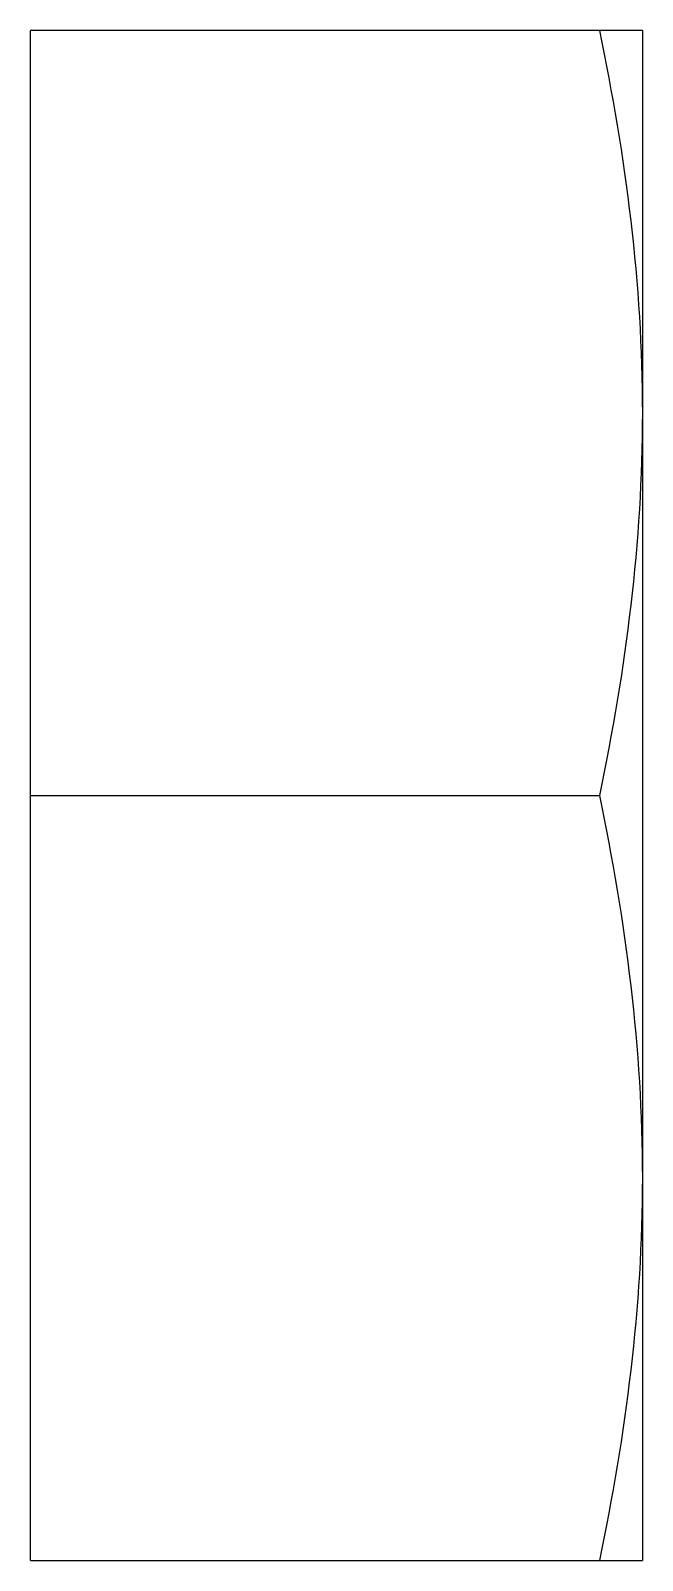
# Model space of a CAD drawing. Extents: x 1382187 to 1725648, y 860327 to 1571294.
# Drawn here: x 1530297.1 to 1530349.5, y 1236201.2 to 1236332 of the extents above; entities that cross this region are included whole.
import ezdxf

# ---------------------------------------------------------------- set-up
doc = ezdxf.new("R2010")
doc.units = 0
doc.header["$LTSCALE"] = 1000
doc.header["$MEASUREMENT"] = 0

msp = doc.modelspace()

# ---------------------------------------------------------------- linework, layer by layer
for p, q in [((1530349.48, 1236331.99), (1530297.15, 1236331.99)), ((1530297.15, 1236201.15), (1530297.15, 1236331.99)), ((1530349.48, 1236331.99), (1530349.48, 1236201.15)), ((1530297.15, 1236266.57), (1530345.8, 1236266.57)), ((1530297.15, 1236201.15), (1530349.48, 1236201.15))]:
    msp.add_line(p, q)
for points in [[(1530345.8, 1236331.99), (1530348.06, 1236321.25), (1530349.48, 1236310.25), (1530349.48, 1236299.28)], [(1530349.48, 1236299.28), (1530349.48, 1236288.31), (1530348.06, 1236277.31), (1530345.8, 1236266.57)], [(1530345.8, 1236266.57), (1530348.06, 1236255.83), (1530349.48, 1236244.83), (1530349.48, 1236233.86)], [(1530349.48, 1236233.86), (1530349.48, 1236222.89), (1530348.06, 1236211.89), (1530345.8, 1236201.15)]]:
    msp.add_open_spline(points, degree=3)

doc.saveas('drawing.dxf')
